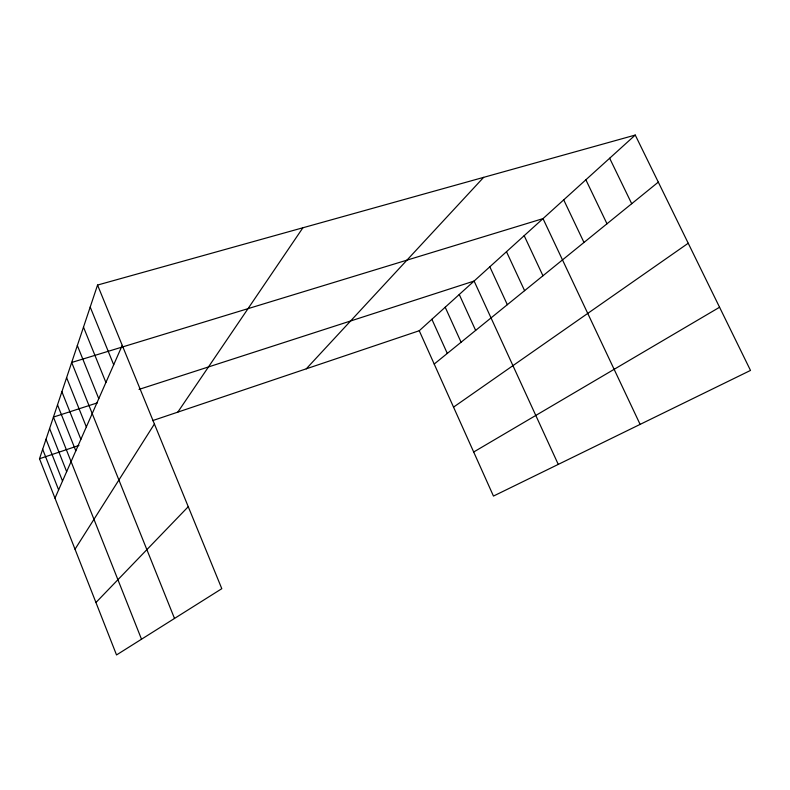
<?xml version="1.0" encoding="UTF-8"?>
<svg xmlns="http://www.w3.org/2000/svg" width="790" height="790" viewBox="0 0 790 790"><rect width="100%" height="100%" fill="white"/><g stroke="black" fill="none" stroke-linecap="round" stroke-linejoin="round"><path stroke-width="1.19" d="M97.555 285.052L221.802 588.688L116.525 654.94L39.5 458.743L97.555 285.052L635.249 135.06L750.5 370.431L493.464 496.071L419.253 330.734L635.249 135.06M54.974 498.174L122.233 345.378M75.02 549.218L154.406 423.993M177.809 412.123L302.896 227.777M306.273 368.821L483.648 177.345M95.945 602.513L188.247 506.706M434.204 364.052L658.297 182.125M453.539 407.126L688.218 243.241M473.684 452.008L719.562 307.251M39.5 458.743L78.951 445.451M152.589 420.626L419.253 330.734M97.397 402.861L53.424 417.081L141.509 639.219M139.02 389.401L474.109 281.043L558.263 464.401M609.663 158.247L631.704 203.721M585.874 179.794L606.987 223.777M563.714 199.87L583.978 242.461M640.117 424.388L543.007 218.623L71.683 362.462L174.511 618.452M524.185 235.687L542.957 275.769M506.489 251.714L524.6 290.671M489.82 266.803L507.328 304.693M459.257 294.492L475.649 330.418M445.204 307.221L461.084 342.228M431.893 319.288L447.298 353.426M90.198 307.043L113.701 364.773M83.493 327.129L105.909 382.469M77.341 345.526L98.77 398.674M66.607 377.65L86.337 426.936M61.897 391.741L80.876 439.329M57.512 404.845L75.81 450.853M49.602 428.516L66.656 471.64M46.027 439.23L62.519 481.041M42.66 449.283L58.628 489.869"/></g></svg>
